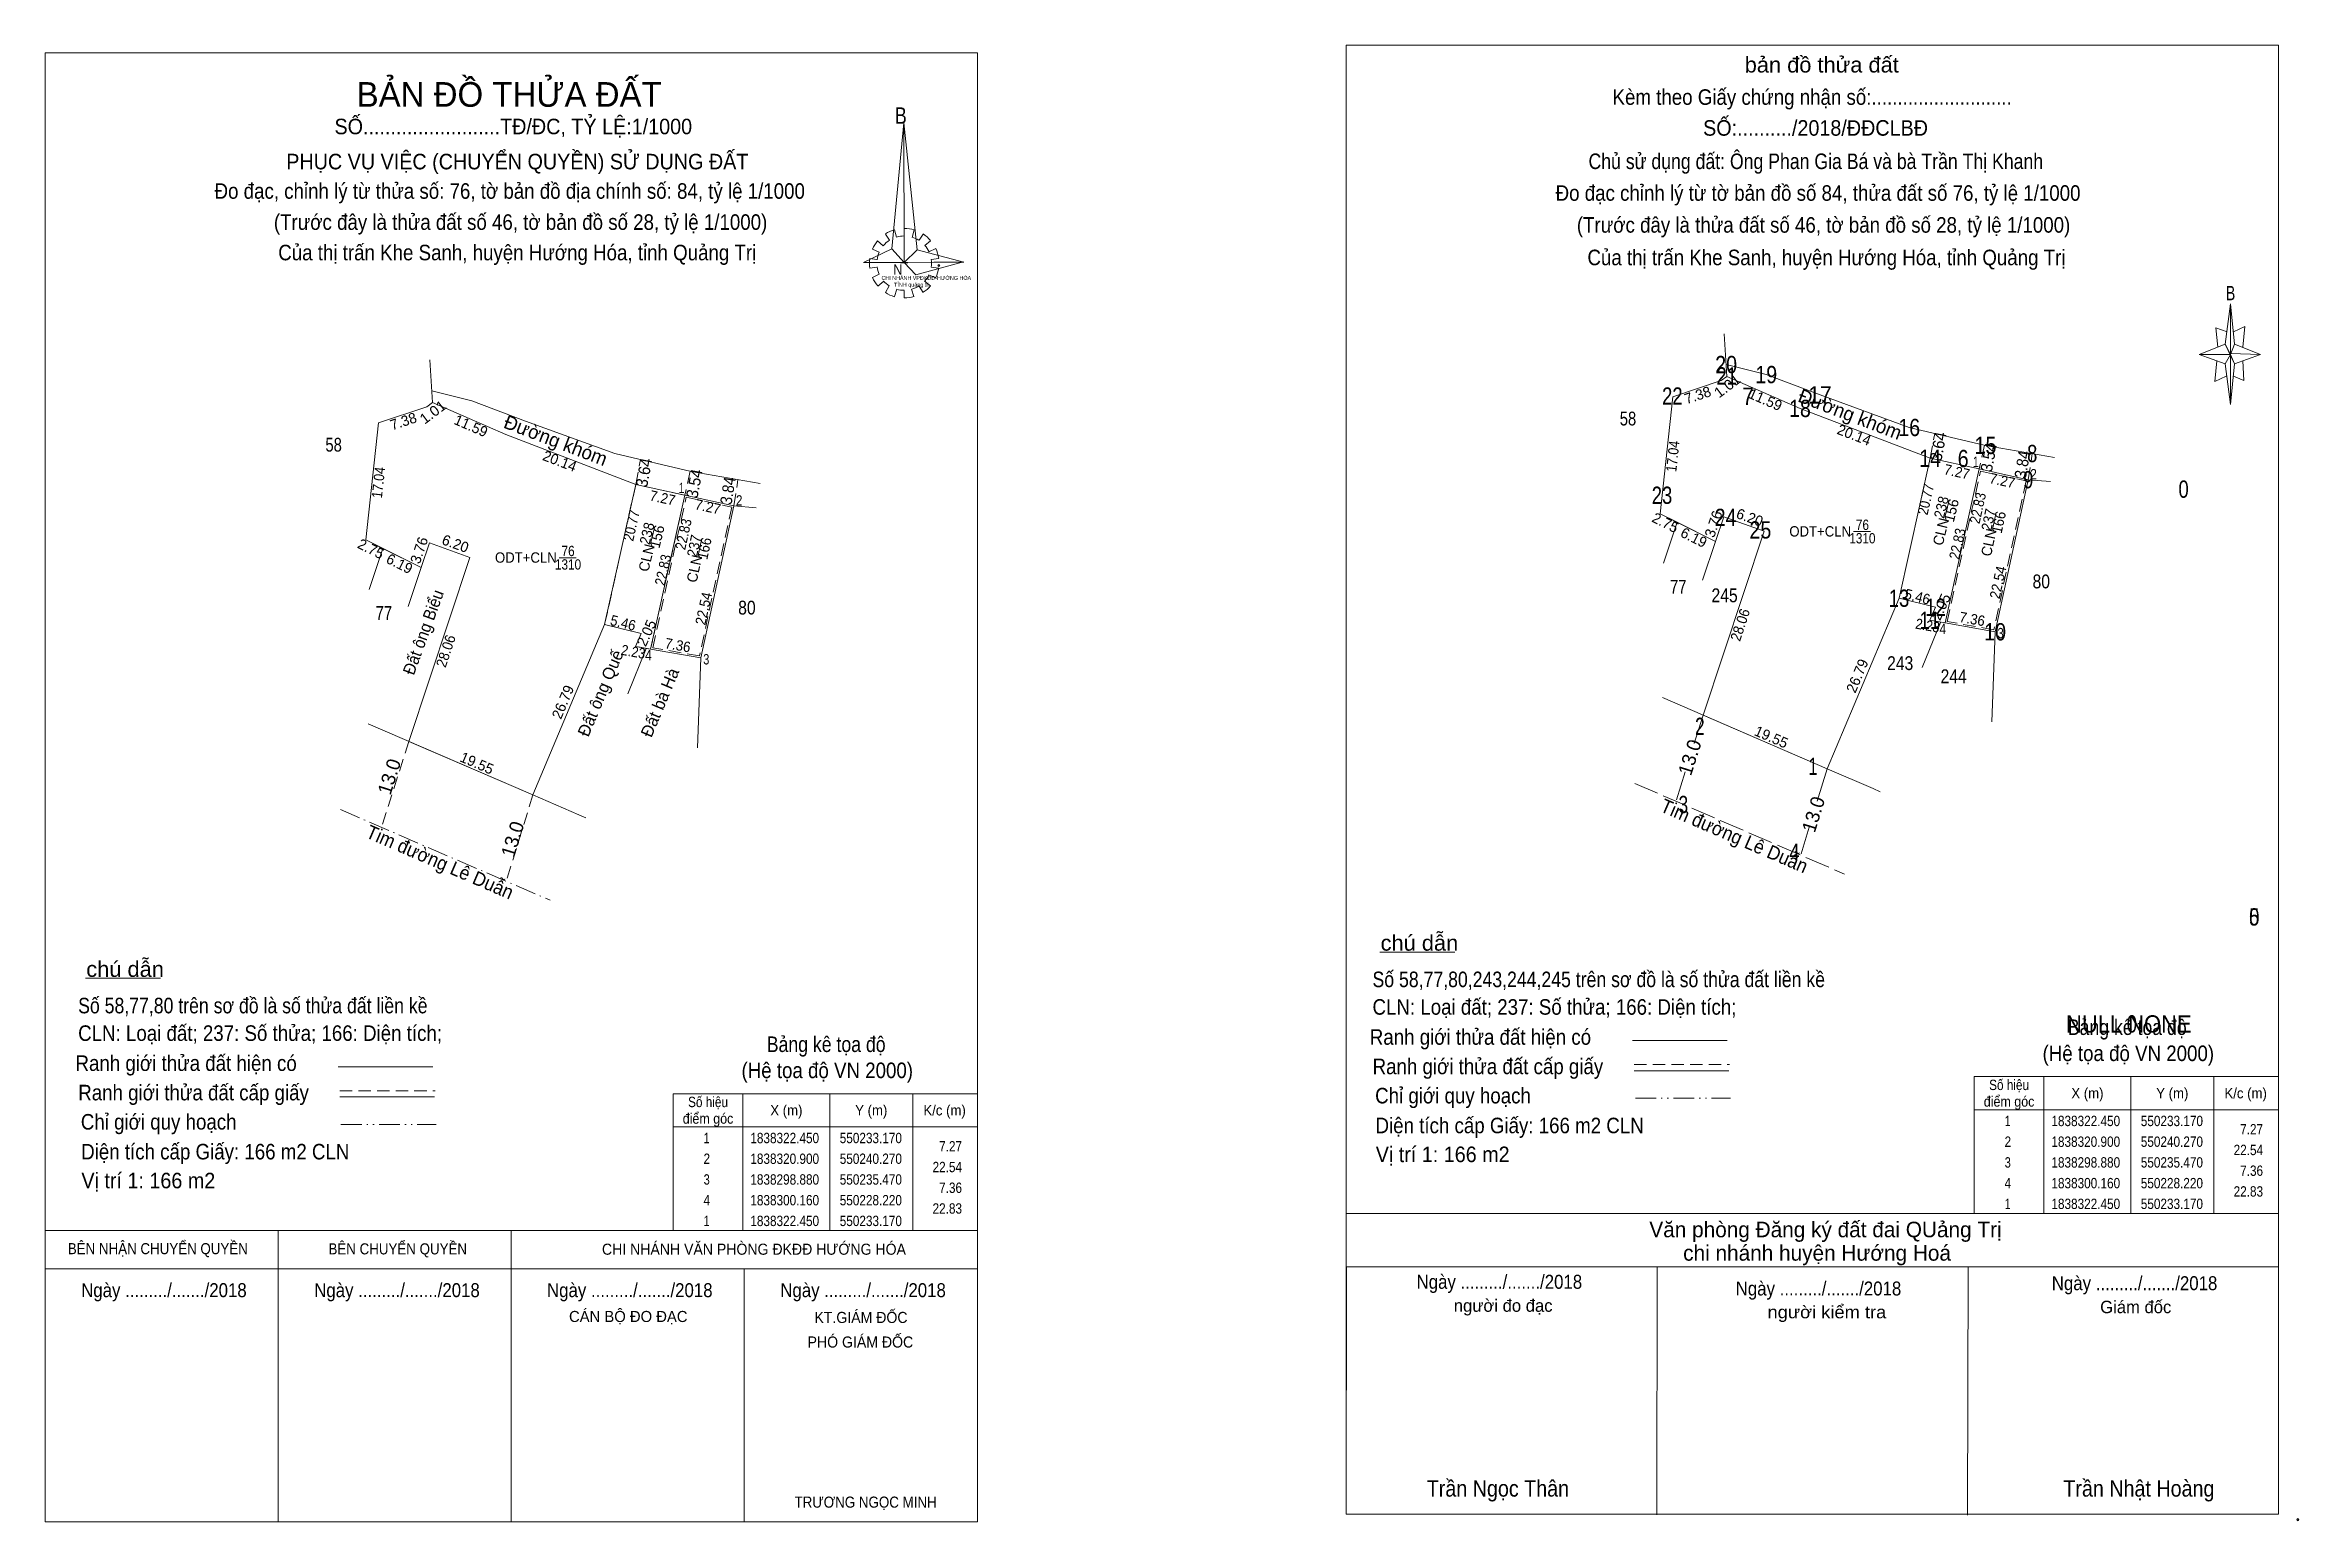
# Model space of a CAD drawing. Header units: metres. Extents: x 549953 to 550279, y 1838170 to 1838384.
import ezdxf
from ezdxf.enums import TextEntityAlignment as Align

# ---------------------------------------------------------------- set-up
doc = ezdxf.new("R2010")
doc.units = ezdxf.units.M
doc.header["$LTSCALE"] = 0.6
doc.header["$PDMODE"] = 32
doc.header["$PDSIZE"] = 0.3
for name, pattern in [('DASH_DOUBLE_DOT', [9.2, 5, -1.2, 0.3, -1.2, 0.3, -1.2]), ('DOT_DASHED', [7.7, 5, -1.2, 0.3, -1.2]), ('LONG_DASHED', [7.5, 6, -1.5]), ('MEDIUM_DASHED', [4.5, 3, -1.5])]:
    doc.linetypes.add(name, pattern=pattern)
doc.layers.add('12', color=7, linetype='Continuous')
doc.layers.add('4', color=7, linetype='Continuous', lineweight=13)

msp = doc.modelspace()

# ---------------------------------------------------------------- linework, layer by layer
at = {"layer": '4'}
for p, q in [((550141.5, 1838171.12), (550141.5, 1838383.82)), ((550073.89, 1838353.86), (550072.91, 1838354.27)), ((550073.63, 1838355.5), (550074.45, 1838354.78)), ((550075.36, 1838355.57), (550074.78, 1838356.46)), ((550076.12, 1838357.07), (550076.38, 1838356.01)), ((550077.49, 1838356.18), (550077.52, 1838357.28)), ((550078.93, 1838357.07), (550078.67, 1838355.98)), ((550079.65, 1838355.57), (550080.24, 1838356.46)), ((550081.32, 1838355.5), (550080.5, 1838354.82)), ((550081.09, 1838353.89), (550082.07, 1838354.37)), ((550072.49, 1838352.94), (550073.57, 1838352.77)), ((550073.57, 1838351.67), (550072.49, 1838351.5)), ((550076.97, 1838352.29), (550078.02, 1838352.29)), ((550082.53, 1838352.94), (550081.42, 1838352.77)), ((550081.42, 1838351.67), (550082.53, 1838351.5)), ((550072.91, 1838350.17), (550073.89, 1838350.65)), ((550074.55, 1838349.62), (550073.7, 1838348.94)), ((550074.78, 1838348.02), (550075.33, 1838348.98)), ((550076.44, 1838348.46), (550076.12, 1838347.4)), ((550077.49, 1838347.23), (550077.49, 1838348.29)), ((550078.57, 1838348.46), (550078.9, 1838347.44)), ((550080.24, 1838348.02), (550079.65, 1838348.94)), ((550080.44, 1838349.62), (550081.32, 1838348.98)), ((550082.11, 1838350.14), (550081.03, 1838350.55)), ((550268.79, 1838340.5), (550269.54, 1838346.38)), ((550196.25, 1838342.04), (550196.63, 1838335.85)), ((550008.82, 1838338.25), (550009.2, 1838332.06)), ((550268.79, 1838337.68), (550265.04, 1838339)), ((550270.14, 1838340.5), (550273.89, 1838339)), ((550271.34, 1838338.1), (550271.49, 1838335.28)), ((550270.14, 1838337.68), (550269.54, 1838331.8)), ((550271.49, 1838335.28), (550269.99, 1838335.88)), ((550188.82, 1838332.91), (550186.97, 1838315.97)), ((550001.39, 1838329.12), (549999.54, 1838312.18)), ((550226.07, 1838324.01), (550221.56, 1838303.74)), ((550228.22, 1838300.16), (550233.17, 1838322.45)), ((550038.64, 1838320.22), (550034.13, 1838299.95)), ((550040.79, 1838296.37), (550045.74, 1838318.66)), ((550235.47, 1838298.88), (550240.27, 1838320.9)), ((550240.27, 1838320.9), (550243.49, 1838320.62)), ((550048.04, 1838295.09), (550052.84, 1838317.11)), ((550052.84, 1838317.11), (550056.06, 1838316.83)), ((550194.97, 1838311.97), (550186.97, 1838315.97)), ((550196.18, 1838315.53), (550194.97, 1838311.97)), ((550196.18, 1838315.53), (550202.02, 1838313.44)), ((550228.2, 1838315.47), (550228.76, 1838317.72)), ((550235.08, 1838313.69), (550235.57, 1838315.97)), ((550007.54, 1838308.18), (549999.54, 1838312.18)), ((550008.75, 1838311.74), (550007.54, 1838308.18)), ((550008.75, 1838311.74), (550014.59, 1838309.65)), ((550040.77, 1838311.68), (550041.33, 1838313.93)), ((550047.65, 1838309.9), (550048.14, 1838312.18)), ((550189.43, 1838314.74), (550187.46, 1838308.81)), ((550194.97, 1838311.97), (550193.1, 1838306.35)), ((550202.02, 1838313.44), (550193.22, 1838286.8)), ((550214.97, 1838313.38), (550217.44, 1838313.38)), ((550002, 1838310.95), (550000.03, 1838305.02)), ((550014.59, 1838309.65), (550005.79, 1838283.01)), ((550027.54, 1838309.59), (550030.01, 1838309.59)), ((550007.54, 1838308.18), (550005.67, 1838302.56)), ((550221.56, 1838303.74), (550211.17, 1838279.05)), ((550034.13, 1838299.95), (550023.74, 1838275.26)), ((550224.93, 1838293.71), (550227.57, 1838300.24)), ((550228.22, 1838300.16), (550226.02, 1838300.55)), ((550228.22, 1838300.16), (550235.47, 1838298.88)), ((550235.47, 1838298.88), (550235.01, 1838285.85)), ((550037.5, 1838289.92), (550040.14, 1838296.45)), ((550040.79, 1838296.37), (550038.59, 1838296.76)), ((550040.79, 1838296.37), (550048.04, 1838295.09)), ((550048.04, 1838295.09), (550047.58, 1838282.06)), ((550187.3, 1838289.35), (550211.17, 1838279.05)), ((549999.87, 1838285.56), (550023.74, 1838275.26)), ((550193.22, 1838286.8), (550191.91, 1838282.69)), ((550211.17, 1838279.05), (550209.72, 1838274.37)), ((550211.17, 1838279.05), (550217.82, 1838276.17)), ((550190.61, 1838278.61), (550189.32, 1838274.56)), ((550217.82, 1838276.17), (550218.84, 1838275.73)), ((550023.74, 1838275.26), (550030.39, 1838272.38)), ((550030.39, 1838272.38), (550031.41, 1838271.94)), ((550208.55, 1838270.58), (550207.37, 1838266.75)), ((550146.36, 1838252.51), (550157.22, 1838252.51)), ((549958.93, 1838248.72), (549969.79, 1838248.72)), ((550182.99, 1838239.7), (550196.7, 1838239.7)), ((549995.56, 1838235.91), (550009.27, 1838235.91)), ((550183.2, 1838235.32), (550196.91, 1838235.32)), ((550242.54, 1838234.48), (550242.54, 1838214.68)), ((550255.14, 1838234.48), (550255.14, 1838214.68)), ((550267.14, 1838234.48), (550267.14, 1838214.68)), ((549995.77, 1838231.53), (550009.48, 1838231.53)), ((550054.14, 1838232.01), (550054.14, 1838212.21)), ((550066.74, 1838232.01), (550066.74, 1838212.21)), ((550078.74, 1838232.01), (550078.74, 1838212.21)), ((550044.06, 1838227.21), (550088.1, 1838227.21)), ((550232.46, 1838229.68), (550276.5, 1838229.68)), ((550141.5, 1838214.68), (550276.5, 1838214.68)), ((549953.1, 1838212.21), (550088.1, 1838212.21)), ((549986.85, 1838212.21), (549986.85, 1838170.01)), ((550020.6, 1838212.21), (550020.6, 1838170.01)), ((549953.1, 1838206.65), (550088.1, 1838206.65)), ((550054.32, 1838206.65), (550054.32, 1838170.01)), ((550141.5, 1838171.12), (550141.56, 1838207)), ((550141.5, 1838206.94), (550276.5, 1838206.94)), ((550186.5, 1838171.04), (550186.56, 1838206.92)), ((550231.5, 1838170.97), (550231.56, 1838206.85)), ((550276.5, 1838171.12), (550141.5, 1838171.12))]:
    msp.add_line(p, q, dxfattribs=at)
at = {"layer": '4', "linetype": 'MEDIUM_DASHED'}
for p, q in [((550226.07, 1838324.01), (550226.74, 1838327.59)), ((550233.92, 1838325.91), (550233.17, 1838322.45)), ((550038.64, 1838320.22), (550039.31, 1838323.8)), ((550046.49, 1838322.12), (550045.74, 1838318.66)), ((550240.27, 1838320.9), (550240.86, 1838324.69)), ((550052.84, 1838317.11), (550053.43, 1838320.9)), ((550005.79, 1838283.01), (550001.89, 1838270.77)), ((550023.74, 1838275.26), (550019.94, 1838262.96)), ((550183.2, 1838236.22), (550197, 1838236.22)), ((549995.77, 1838232.43), (550009.57, 1838232.43))]:
    msp.add_line(p, q, dxfattribs=at)
at = {"layer": '4', "linetype": 'LONG_DASHED'}
msp.add_line((550183.29, 1838276.93), (550213.68, 1838263.8), dxfattribs=at)
at = {"layer": '4', "linetype": 'DOT_DASHED'}
msp.add_line((549995.86, 1838273.14), (550026.25, 1838260.01), dxfattribs=at)
at = {"layer": '4', "linetype": 'DASH_DOUBLE_DOT'}
for p, q in [((550183.38, 1838231.36), (550197.18, 1838231.36)), ((549995.95, 1838227.57), (550009.75, 1838227.57))]:
    msp.add_line(p, q, dxfattribs=at)
at = {"layer": '4'}
for points in [[(550141.5, 1838383.82), (550276.5, 1838383.82), (550276.5, 1838171.12)], [(550269.09, 1838342.3), (550267.44, 1838342.9), (550267.74, 1838340.08)], [(550269.99, 1838342.3), (550271.64, 1838343.08), (550271.34, 1838340.08)], [(550269.54, 1838339), (550268.79, 1838340.5), (550265.04, 1838339)], [(550267.59, 1838338.1), (550267.29, 1838335.1), (550268.94, 1838335.88)], [(550269.54, 1838339), (550270.14, 1838337.68), (550273.89, 1838339)], [(550196.63, 1838335.85), (550195.82, 1838335.24), (550188.82, 1838332.91)], [(550244.06, 1838324.13), (550234.08, 1838325.87), (550223.03, 1838328.46), (550210.12, 1838333.18), (550202.33, 1838336.12), (550196.52, 1838337.57)], [(550240.27, 1838320.9), (550233.17, 1838322.45), (550226.07, 1838324.01), (550207.26, 1838331.22), (550196.63, 1838335.85)], [(550009.2, 1838332.06), (550008.39, 1838331.45), (550001.39, 1838329.12)], [(550056.63, 1838320.34), (550046.65, 1838322.08), (550035.6, 1838324.67), (550022.69, 1838329.39), (550014.9, 1838332.33), (550009.09, 1838333.78)], [(550052.84, 1838317.11), (550045.74, 1838318.66), (550038.64, 1838320.22), (550019.83, 1838327.43), (550009.2, 1838332.06)], [(550221.56, 1838303.74), (550226.86, 1838302.42), (550226.02, 1838300.55)], [(550034.13, 1838299.95), (550039.43, 1838298.63), (550038.59, 1838296.76)]]:
    msp.add_lwpolyline(points, dxfattribs=at)
for points in [[(549953.1, 1838170.01), (549953.1, 1838382.71), (550088.1, 1838382.71), (550088.1, 1838170.01)], [(549953.1, 1838170.01), (549953.1, 1838382.71), (550088.1, 1838382.71), (550088.1, 1838170.01)], [(549953.11, 1838382.71), (550088.11, 1838382.71), (550088.11, 1838170.01), (549953.11, 1838170.01)], [(550077.43, 1838372.58), (550077.49, 1838352.32), (550075.72, 1838354.34)], [(550077.43, 1838372.58), (550077.49, 1838352.32), (550079.36, 1838354.2)], [(550071.6, 1838352.32), (550075.72, 1838354.34), (550077.49, 1838352.32)], [(550086.13, 1838352.39), (550077.49, 1838352.32), (550079.36, 1838354.2)], [(550086.07, 1838352.43), (550079.19, 1838350.58), (550077.49, 1838352.32)], [(550269.54, 1838346.38), (550270.14, 1838340.5), (550269.54, 1838339)], [(550269.54, 1838339), (550265.04, 1838339), (550268.79, 1838340.5), (550270.14, 1838337.68), (550273.89, 1838339), (550269.54, 1838339.18)], [(550269.54, 1838339), (550269.54, 1838331.8), (550268.79, 1838337.68)], [(550196.63, 1838335.85), (550207.26, 1838331.22), (550226.07, 1838324.01), (550221.56, 1838303.74), (550211.17, 1838279.05), (550193.22, 1838286.8), (550202.02, 1838313.44), (550196.18, 1838315.53), (550194.97, 1838311.97), (550189.43, 1838314.74), (550186.97, 1838315.97), (550188.82, 1838332.91), (550195.82, 1838335.24)], [(550009.2, 1838332.06), (550019.83, 1838327.43), (550038.64, 1838320.22), (550034.13, 1838299.95), (550023.74, 1838275.26), (550005.79, 1838283.01), (550014.59, 1838309.65), (550008.75, 1838311.74), (550007.54, 1838308.18), (550002, 1838310.95), (549999.54, 1838312.18), (550001.39, 1838329.12), (550008.39, 1838331.45)], [(550232.46, 1838234.48), (550276.5, 1838234.48), (550276.5, 1838214.68), (550232.46, 1838214.68)], [(550044.06, 1838232.01), (550088.1, 1838232.01), (550088.1, 1838212.21), (550044.06, 1838212.21)]]:
    msp.add_lwpolyline(points, close=True, dxfattribs=at)
at = {"layer": '4', "linetype": 'MEDIUM_DASHED'}
for points in [[(550233.36, 1838322.15), (550239.97, 1838320.71), (550235.28, 1838299.17), (550228.52, 1838300.36)], [(550038.64, 1838320.22), (550045.74, 1838318.66), (550040.79, 1838296.37), (550038.59, 1838296.76), (550039.43, 1838298.63), (550034.13, 1838299.95)], [(550045.93, 1838318.36), (550052.54, 1838316.92), (550047.85, 1838295.38), (550041.09, 1838296.57)]]:
    msp.add_lwpolyline(points, close=True, dxfattribs=at)
at = {"layer": '4'}
for centre, major_axis, start_param, end_param in [((550077.5085, 1838352.2524), (5.0474, 0), 2.43958176, 2.72400246), ((550077.5085, 1838352.2524), (3.9558, 0), 2.13373541, 2.44496261), ((550077.5085, 1838352.2524), (5.0474, 0), 1.84955988, 2.13900916), ((550077.5085, 1838352.2524), (3.9558, 0), 1.56985589, 1.85611068), ((550077.5085, 1838352.2524), (5.0474, 0), 1.27924208, 1.56332225), ((550077.5085, 1838352.2524), (3.9558, 0), 1.00270906, 1.2755622), ((550077.5085, 1838352.2524), (5.0474, 0), 0.71056237, 0.99687234), ((550077.5085, 1838352.2524), (3.9558, 0), 0.42678376, 0.70646463), ((550077.5085, 1838352.2524), (5.0474, 0), 0.1390515, 0.43393316), ((550077.5085, 1838352.2524), (5.0474, 0), 3.00667928, 3.29139349), ((550077.5085, 1838352.2524), (3.9558, 0), 2.72368549, 3.01515824), ((550077.5085, 1838352.2524), (3.9558, 0), 3.28229955, 3.56105054), ((550077.5085, 1838352.2524), (3.9558, 0), 6.13558388, 6.41618463), ((550077.5085, 1838352.2524), (5.0474, 0), 5.85230288, 6.13839648), ((550077.5085, 1838352.2524), (5.0474, 0), 3.56988637, 3.85691866), ((550077.5085, 1838352.2524), (3.9558, 0), 3.86077574, 4.13258255), ((550077.4797, 1838352.2224), (5.0474, 0), 4.1470906, 4.43659307), ((550077.5085, 1838352.2524), (3.9558, 0), 4.43854677, 4.71314001), ((550077.5085, 1838352.2524), (3.9558, 0), 4.99087134, 5.28933161), ((550077.5085, 1838352.2524), (5.0474, 0), 5.28561416, 5.56798705), ((550077.5085, 1838352.2524), (3.9558, 0), 5.56137327, 5.83951437), ((550077.5085, 1838352.2524), (5.0474, 0), 4.71301008, 4.99761054)]:
    msp.add_ellipse(centre, major_axis=major_axis, ratio=0.995001, start_param=start_param, end_param=end_param, dxfattribs=at)
for p in [(550082.53, 1838351.91), (550279.32, 1838170.34)]:
    msp.add_point(p, dxfattribs=at)

# ---------------------------------------------------------------- texts
at = {"layer": '12'}
for s, width, p in [('20', 0.85, (550196.525, 1838336.32)), ('21', 0.8, (550196.615, 1838334.68)), ('19', 0.85, (550202.335, 1838334.87)), ('22', 0.8, (550188.735, 1838331.76)), ('7', 0.9, (550199.705, 1838331.73)), ('18', 0.85, (550207.215, 1838329.97)), ('17', 0.9, (550210.12, 1838331.93)), ('16', 0.85, (550223.035, 1838327.21)), ('14', 0.85, (550226.07, 1838322.76)), ('6', 0.85, (550230.85, 1838322.71)), ('15', 0.85, (550234.08, 1838324.62)), ('8', 0.8, (550240.85, 1838323.44)), ('9', 0.8, (550240.27, 1838319.65)), ('23', 0.8, (550187.24, 1838317.4)), ('0', 0.8, (550262.77, 1838318.28)), ('24', 0.85, (550196.44, 1838314.19)), ('25', 0.85, (550201.49, 1838312.38)), ('13', 0.8, (550221.56, 1838302.49)), ('12', 0.8, (550226.855, 1838301.17)), ('11', 0.8, (550226.015, 1838299.3)), ('10', 0.85, (550235.475, 1838297.63)), ('2', 0.75, (550192.72, 1838283.94)), ('1', 0.7, (550209.1, 1838278.14)), ('3', 0.75, (550190.335, 1838272.63)), ('4', 0.8, (550206.415, 1838265.7)), ('5', 0.8, (550272.995, 1838256.35)), ('0', 0.8, (550273, 1838256.36)), ('NULL NONE ', 0.95, (550255.275, 1838240.86)), ('0', 0.8, (550255.28, 1838240.86))]:
    msp.add_text(s, height=2.5, dxfattribs=dict(at, width=width)).set_placement(p, align=Align.CENTER)
at = {"layer": '4'}
for s, height, width, p in [('bản đồ thửa đất', 2.25, 1.05, (550210.375, 1838379.85)), ('Kèm theo Giấy chứng nhận số:...........................', 2.25, 0.9, (550208.98, 1838375.17)), ('SỐ.........................TĐ/ĐC, TỶ LỆ:1/1000', 2.25, 0.95, (550020.9, 1838370.91)), ('SỐ:........../2018/ĐĐCLBĐ', 2.25, 0.95, (550209.475, 1838370.7)), ('PHỤC VỤ VIỆC (CHUYỂN QUYỀN) SỬ DỤNG ĐẤT', 2.25, 0.95, (550021.485, 1838365.83)), ('Chủ sử dụng đất: Ông Phan Gia Bá và bà Trần Thị Khanh', 2.25, 0.85, (550209.515, 1838365.87)), ('Đo đạc, chỉnh lý từ thửa số: 76, tờ bản đồ địa chính số: 84, tỷ lệ 1/1000 ', 2.25, 0.9, (550020.76, 1838361.57)), ('Đo đạc chỉnh lý từ tờ bản đồ số 84, thửa đất số 76, tỷ lệ 1/1000 ', 2.25, 0.9, (550210.215, 1838361.28)), ('(Trước đây là thửa đất số 46, tờ bản đồ số 28, tỷ lệ 1/1000)', 2.25, 0.9, (550021.955, 1838357.07)), ('(Trước đây là thửa đất số 46, tờ bản đồ số 28, tỷ lệ 1/1000)', 2.25, 0.9, (550210.635, 1838356.66)), ('Của thị trấn Khe Sanh, huyện Hướng Hóa, tỉnh Quảng Trị', 2.25, 0.9, (550021.475, 1838352.66)), ('Của thị trấn Khe Sanh, huyện Hướng Hóa, tỉnh Quảng Trị', 2.25, 0.9, (550211.055, 1838351.95)), ('B', 2.066, 0.75, (550269.565, 1838346.88)), ('58', 2, 0.8, (550182.315, 1838328.75)), ('58', 2, 0.8, (549994.885, 1838324.96)), ('76', 1.5, 0.85, (550216.265, 1838313.62)), ('ODT+CLN', 1.5, 0.95, (550210.15, 1838312.67)), ('1310', 1.5, 0.85, (550216.255, 1838311.67)), ('ODT+CLN', 1.5, 0.95, (550022.72, 1838308.88)), ('1310', 1.5, 0.85, (550028.825, 1838307.88)), ('76', 1.5, 0.85, (550028.835, 1838309.83)), ('77', 2, 0.8, (550189.595, 1838304.4)), ('245', 2, 0.85, (550196.305, 1838303.16)), ('80', 2, 0.85, (550242.16, 1838305.17)), ('77', 2, 0.8, (550002.165, 1838300.61)), ('80', 2, 0.85, (550054.73, 1838301.38)), ('243', 2, 0.85, (550221.73, 1838293.34)), ('244', 2, 0.85, (550229.475, 1838291.44)), ('chú dẫn', 2.25, 1.05, (550152.11, 1838252.71)), ('chú dẫn', 2.25, 1.05, (549964.685, 1838248.92)), ('Bảng kê tọa độ', 2.25, 0.85, (550066.21, 1838238.04)), ('Ranh giới thửa đất hiện có ', 2.25, 0.9, (550161.325, 1838239.09)), ('Bảng kê tọa độ', 2.25, 0.85, (550254.61, 1838240.51)), ('Ranh giới thửa đất hiện có ', 2.25, 0.9, (549973.9, 1838235.3)), ('(Hệ tọa độ VN 2000)', 2.25, 0.9, (550066.365, 1838234.26)), ('Ranh giới thửa đất cấp giấy', 2.25, 0.9, (550162.03, 1838234.83)), ('(Hệ tọa độ VN 2000)', 2.25, 0.9, (550254.765, 1838236.73)), ('Ranh giới thửa đất cấp giấy', 2.25, 0.9, (549974.6, 1838231.04)), ('Số hiệu', 1.5, 0.85, (550237.5, 1838232.53)), ('Số hiệu', 1.5, 0.85, (550049.1, 1838230.06)), ('X (m)', 1.5, 0.95, (550060.445, 1838228.86)), ('Y (m)', 1.5, 0.95, (550072.735, 1838228.86)), ('K/c (m)', 1.5, 0.95, (550083.36, 1838228.86)), ('Chỉ giới quy hoạch', 2.25, 0.9, (550156.975, 1838230.6)), ('điểm góc', 1.5, 0.9, (550237.5, 1838230.13)), ('X (m)', 1.5, 0.95, (550248.845, 1838231.33)), ('Y (m)', 1.5, 0.95, (550261.135, 1838231.33)), ('K/c (m)', 1.5, 0.95, (550271.76, 1838231.33)), ('Chỉ giới quy hoạch', 2.25, 0.9, (549969.55, 1838226.81)), ('điểm góc', 1.5, 0.9, (550049.1, 1838227.66)), (' 1', 1.5, 0.75, (550237.08, 1838227.31)), ('1838322.450', 1.5, 0.85, (550248.605, 1838227.31)), ('550233.170', 1.5, 0.85, (550261.075, 1838227.31)), (' 1', 1.5, 0.75, (550048.68, 1838224.84)), ('1838322.450', 1.5, 0.85, (550060.205, 1838224.84)), ('550233.170', 1.5, 0.85, (550072.675, 1838224.84)), (' 2', 1.5, 0.85, (550237.08, 1838224.31)), ('1838320.900', 1.5, 0.85, (550248.605, 1838224.31)), ('550240.270', 1.5, 0.85, (550261.075, 1838224.31)), (' 3', 1.5, 0.8, (550048.685, 1838218.84)), (' 2', 1.5, 0.85, (550048.68, 1838221.84)), ('1838320.900', 1.5, 0.85, (550060.205, 1838221.84)), ('1838298.880', 1.5, 0.85, (550060.205, 1838218.84)), ('550240.270', 1.5, 0.85, (550072.675, 1838221.84)), ('550235.470', 1.5, 0.85, (550072.675, 1838218.84)), (' 3', 1.5, 0.8, (550237.085, 1838221.31)), ('1838298.880', 1.5, 0.85, (550248.605, 1838221.31)), ('550235.470', 1.5, 0.85, (550261.075, 1838221.31)), (' 4', 1.5, 0.85, (550048.685, 1838215.84)), ('1838300.160', 1.5, 0.85, (550060.205, 1838215.84)), ('550228.220', 1.5, 0.85, (550072.675, 1838215.84)), (' 4', 1.5, 0.85, (550237.085, 1838218.31)), ('1838300.160', 1.5, 0.85, (550248.605, 1838218.31)), ('550228.220', 1.5, 0.85, (550261.075, 1838218.31)), (' 1', 1.5, 0.75, (550048.68, 1838212.84)), ('1838322.450', 1.5, 0.85, (550060.205, 1838212.84)), ('550233.170', 1.5, 0.85, (550072.675, 1838212.84)), (' 1', 1.5, 0.75, (550237.08, 1838215.31)), ('1838322.450', 1.5, 0.85, (550248.605, 1838215.31)), ('550233.170', 1.5, 0.85, (550261.075, 1838215.31)), ('Ngày ........./......./2018', 2.025, 0.9, (549970.31, 1838202.55)), ('Ngày ........./......./2018', 2.025, 0.9, (550004.06, 1838202.55)), ('Ngày ........./......./2018', 2.025, 0.9, (550037.77, 1838202.55)), ('Ngày ........./......./2018', 2.025, 0.9, (550071.55, 1838202.55)), ('Ngày ........./......./2018', 2.025, 0.9, (550163.69, 1838203.76)), ('Ngày ........./......./2018', 2.025, 0.9, (550209.9, 1838202.79)), ('Ngày ........./......./2018', 2.025, 0.9, (550255.67, 1838203.56)), ('người kiểm tra', 1.8, 1.1, (550211.115, 1838199.49)), ('Trần Ngọc Thân', 2.37, 0.9, (550163.48, 1838173.67)), ('Trần Nhật Hoàng', 2.37, 0.9, (550256.295, 1838173.67))]:
    msp.add_text(s, height=height, dxfattribs=dict(at, width=width)).set_placement(p, align=Align.CENTER)
for s, height, p in [('BẢN ĐỒ THỬA ĐẤT', 3.574, (550020.305, 1838374.89)), (' Văn phòng Đăng ký đất đai QUảng Trị', 2.25, (550210.495, 1838211.22)), ('chi nhánh huyện Hướng Hoá', 2.25, (550209.695, 1838207.83)), ('người đo đạc', 1.8, (550164.24, 1838200.43)), ('Giám đốc', 1.8, (550255.84, 1838200.23))]:
    msp.add_text(s, height=height, dxfattribs=at).set_placement(p, align=Align.CENTER)
for s, height, width, p in [('B', 2.377, 0.8, (550076.18, 1838372.43)), ('N', 1.486, 0.9, (550075.94, 1838350.58)), ('CHI NHÁNH VPĐKĐĐ-HƯỚNG HÓA', 0.5623, 0.95, (550074.22, 1838349.83)), ('TỈNH quảng trị', 0.5625, 1.05, (550076.03, 1838348.85)), ('Số 58,77,80,243,244,245 trên sơ đồ là số thửa đất liền kề', 2.25, 0.85, (550145.32, 1838247.43)), ('Số 58,77,80 trên sơ đồ là số thửa đất liền kề', 2.25, 0.85, (549957.89, 1838243.64)), ('CLN: Loại đất; 237: Số thửa; 166: Diện tích;', 2.25, 0.9, (550145.32, 1838243.44)), ('CLN: Loại đất; 237: Số thửa; 166: Diện tích;', 2.25, 0.9, (549957.89, 1838239.65)), ('Diện tích cấp Giấy: 166 m2 CLN', 2.25, 0.9, (550145.76, 1838226.28)), ('Diện tích cấp Giấy: 166 m2 CLN', 2.25, 0.9, (549958.33, 1838222.49)), ('Vị trí 1: 166 m2', 2.25, 0.95, (550145.79, 1838222.1)), ('Vị trí 1: 166 m2', 2.25, 0.95, (549958.36, 1838218.31))]:
    msp.add_text(s, height=height, dxfattribs=dict(at, width=width)).set_placement(p)
for s, height, rotation, width, p in [('1.01', 1.5, 36.983, 1.05, (550197.1338, 1838333.8757)), ('1.01', 1.5, 36.983, 1.05, (550009.7038, 1838330.0857)), ('17.04', 1.5, 83.767, 0.9, (550189.5456, 1838324.1986)), ('3.64', 1.7, 79.4, 0.95, (550228.0806, 1838325.5536)), ('3.54', 1.7, 79.4, 0.95, (550235.3815, 1838323.9686)), ('3.84', 1.7, 81.152, 0.9, (550240.2451, 1838322.9643)), ('17.04', 1.5, 83.767, 0.9, (550002.1156, 1838320.4086)), ('3.64', 1.7, 79.4, 0.95, (550040.6515, 1838321.7686)), ('3.54', 1.7, 79.4, 0.95, (550047.9515, 1838320.1786)), ('7.27', 1.5, 347.608, 0.95, (550229.7891, 1838321.3169)), ('7.27', 1.5, 347.685, 0.95, (550236.36, 1838320.0392)), ('7.27', 1.5, 347.608, 0.95, (550042.3591, 1838317.5269)), ('3.84', 1.7, 81.152, 0.9, (550052.8151, 1838319.1743)), ('20.77', 1.5, 77.456, 0.9, (550226.1744, 1838317.8971)), ('238', 1.5, 76.317, 0.95, (550228.4192, 1838316.7376)), ('22.83', 1.5, 77.479, 0.9, (550233.7002, 1838316.6324)), ('20.77', 1.5, 77.456, 0.9, (550038.7444, 1838314.1071)), ('22.83', 1.5, 77.479, 0.9, (550046.2702, 1838312.8424)), ('7.27', 1.5, 347.685, 0.95, (550048.925, 1838316.2503)), ('237', 1.5, 78.032, 0.95, (550235.2474, 1838314.9545)), ('166', 1.5, 78.032, 0.95, (550236.7416, 1838314.5745)), ('238', 1.5, 76.317, 0.95, (550040.9892, 1838312.9476)), ('237', 1.5, 78.032, 0.95, (550047.8174, 1838311.1645)), ('166', 1.5, 78.032, 0.95, (550049.3116, 1838310.7845)), ('22.83', 1.5, 77.479, 0.9, (550230.7402, 1838311.4624)), ('22.83', 1.5, 77.479, 0.9, (550043.3102, 1838307.6724)), ('22.54', 1.5, 77.703, 0.95, (550236.6282, 1838305.8753)), ('Đất ông Biểu', 1.75, 69.989, 0.95, (550008.6934, 1838298.5206)), ('22.54', 1.5, 77.703, 0.95, (550049.1982, 1838302.0853)), ('28.06', 1.5, 71.72, 0.95, (550199.2697, 1838299.6498)), ('5.46', 1.5, 346.015, 0.95, (550224.0487, 1838303.237)), ('5.46', 1.5, 346.015, 0.95, (550036.6187, 1838299.447)), ('2.23', 1.5, 349.947, 0.9, (550225.5741, 1838299.049)), ('7.36', 1.5, 349.988, 0.95, (550232.0296, 1838299.994)), ('28.06', 1.5, 71.72, 0.95, (550011.8397, 1838295.8598)), ('2.23', 1.5, 349.947, 0.9, (550038.1491, 1838295.2582)), ('7.36', 1.5, 349.988, 0.95, (550044.5996, 1838296.204)), ('Tim đường Lê Duẫn', 2, 336.633, 0.95, (550197.3184, 1838268.4084)), ('Tim đường Lê Duẫn', 2, 336.633, 0.95, (550009.8834, 1838264.6205))]:
    msp.add_text(s, height=height, rotation=rotation, dxfattribs=dict(at, width=width)).set_placement(p, align=Align.CENTER)
for s, height, rotation, p in [('7.38', 1.5, 18.41, (550192.6481, 1838332.4352)), ('11.59', 1.5, 336.464, (550201.9055, 1838331.8045)), ('Đường khóm', 2, 339.028, (550214.1221, 1838329.4419)), ('7.38', 1.5, 18.41, (550005.2181, 1838328.6452)), ('11.59', 1.5, 336.464, (550014.4755, 1838328.0145)), ('Đường khóm', 2, 339.028, (550026.6871, 1838325.6538)), ('20.14', 1.5, 339.028, (550214.7966, 1838326.6759)), ('20.14', 1.5, 339.028, (550027.3616, 1838322.8878)), ('2.75', 1.5, 333.435, (550187.3846, 1838314.0077)), ('3.76', 1.5, 71.228, (550195.4049, 1838314.2386)), ('6.20', 1.5, 340.309, (550199.6923, 1838314.7307)), ('CLN', 1.5, 76.317, (550228.3548, 1838313.2026)), ('156', 1.5, 76.317, (550229.8741, 1838316.2676)), ('2.75', 1.5, 333.435, (549999.9496, 1838310.2202)), ('3.76', 1.5, 71.228, (550007.9749, 1838310.4487)), ('6.20', 1.5, 340.309, (550012.2673, 1838310.9389)), ('156', 1.5, 76.317, (550042.4441, 1838312.4776)), ('6.19', 1.5, 333.435, (550191.5146, 1838311.8627)), ('CLN', 1.5, 78.032, (550235.2891, 1838311.6545)), ('6.19', 1.5, 333.435, (550004.0896, 1838308.0702)), ('CLN', 1.5, 76.317, (550040.9248, 1838309.4126)), ('CLN', 1.5, 78.032, (550047.8591, 1838307.8645)), ('2.05', 1.5, 65.81, (550228.3087, 1838302.1827)), ('2.05', 1.5, 65.81, (550040.8787, 1838298.3927)), ('Đất ông Quế', 1.75, 67.178, (550034.3368, 1838289.6506)), ('Đất bà Hà', 1.75, 67.178, (550042.9381, 1838288.3056)), ('26.79', 1.5, 67.178, (550216.2054, 1838292.2141)), ('26.79', 1.5, 67.178, (550028.7754, 1838288.4241)), ('13.0', 2, 72.327, (550192.2195, 1838280.3964)), ('19.55', 1.5, 336.647, (550202.7727, 1838282.9587)), ('13.0', 2, 72.327, (550003.8995, 1838277.6064)), ('19.55', 1.5, 336.647, (550015.3377, 1838279.1709)), ('13.0', 2, 72.832, (550210.1253, 1838272.1548)), ('13.0', 2, 72.832, (550021.7553, 1838268.5548))]:
    msp.add_text(s, height=height, rotation=rotation, dxfattribs=at).set_placement(p, align=Align.CENTER)
for s, height, width, p in [(' 1', 1.5, 0.75, (550233.1, 1838322.74)), (' 2', 1.5, 0.85, (550241.51, 1838320.94)), (' 1', 1.5, 0.75, (550045.67, 1838318.95)), (' 2', 1.5, 0.85, (550054.08, 1838317.15)), (' 4', 1.5, 0.85, (550228.37, 1838298.54)), (' 3', 1.5, 0.8, (550236.72, 1838297.94)), (' 4', 1.5, 0.85, (550040.94, 1838294.75)), (' 3', 1.5, 0.8, (550049.29, 1838294.15)), ('7.27', 1.5, 0.85, (550274.28, 1838226.11)), ('7.27', 1.5, 0.85, (550085.88, 1838223.64)), ('22.54', 1.5, 0.85, (550274.28, 1838223.11)), ('22.54', 1.5, 0.85, (550085.88, 1838220.64)), ('7.36', 1.5, 0.85, (550274.28, 1838220.11)), ('7.36', 1.5, 0.85, (550085.88, 1838217.64)), ('22.83', 1.5, 0.85, (550274.28, 1838217.11)), ('22.83', 1.5, 0.85, (550085.88, 1838214.64)), ('BÊN NHẬN CHUYỂN QUYỀN', 1.604, 0.9, (549982.46, 1838208.77)), ('BÊN CHUYỂN QUYỀN', 1.604, 0.9, (550014.2, 1838208.74)), ('CHI NHÁNH VĂN PHÒNG ĐKĐĐ HƯỚNG HÓA', 1.604, 0.95, (550077.76, 1838208.69)), ('KT.GIÁM ĐỐC', 1.605, 0.95, (550077.99, 1838198.81)), ('PHÓ GIÁM ĐỐC', 1.605, 0.95, (550078.81, 1838195.25)), ('TRƯƠNG NGỌC MINH', 1.605, 0.9, (550082.21, 1838172.07))]:
    msp.add_text(s, height=height, dxfattribs=dict(at, width=width)).set_placement(p, align=Align.RIGHT)
msp.add_text('CÁN BỘ ĐO ĐẠC', height=1.604, dxfattribs=at).set_placement((550046.13, 1838198.95), align=Align.RIGHT)

doc.saveas('drawing.dxf')
